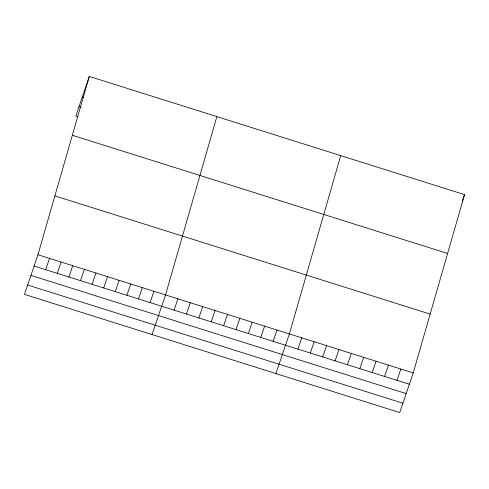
<?xml version="1.0" encoding="UTF-8"?>
<svg xmlns="http://www.w3.org/2000/svg" width="489" height="489" viewBox="0 0 489 489"><rect width="100%" height="100%" fill="white"/><g stroke="black" fill="none" stroke-linecap="round" stroke-linejoin="round"><path stroke-width="0.73" d="M37.946 254.738L89.279 76.431L464.55 194.622L413.217 372.93L399.721 412.569L24.45 294.378L37.946 254.738L413.217 372.93M216.871 116.614L165.539 294.922L152.042 334.562M340.711 155.618L289.378 333.926L275.882 373.565M89.279 76.431L75.783 116.07L77.959 116.755M45.691 269.702L49.542 258.388M57.292 273.357L61.143 262.043M68.894 277.006L72.745 265.698M80.489 280.662L84.34 269.347M92.091 284.317L95.942 273.003M103.686 287.966L107.537 276.658M115.288 291.621L119.139 280.313M126.889 295.277L130.74 283.962M138.485 298.926L142.336 287.618M150.086 302.581L153.937 291.273M174.072 310.136L177.923 298.822M186.456 314.036L190.307 302.722M198.84 317.936L202.691 306.627M211.224 321.835L215.074 310.527M223.607 325.735L227.458 314.427M235.991 329.635L239.842 318.327M248.375 333.535L252.226 322.227M260.759 337.441L264.61 326.126M273.143 341.34L276.994 330.026M297.911 349.14L301.762 337.826M310.295 353.04L314.146 341.732M322.679 356.939L326.53 345.631M335.063 360.839L338.914 349.531M347.447 364.739L351.298 353.431M359.831 368.639L363.682 357.331M372.215 372.545L376.065 361.23M384.599 376.444L388.449 365.13M396.982 380.344L400.833 369.03M462.386 200.985L464.55 194.622M82.244 97.091L83.692 97.543M78.967 106.718L81.143 107.403M72.335 135.27L447.612 253.467M54.884 195.893L430.155 314.091M34.096 266.047L409.366 384.244M30.911 275.399L406.182 393.59M27.635 285.026L402.905 403.223"/></g></svg>
